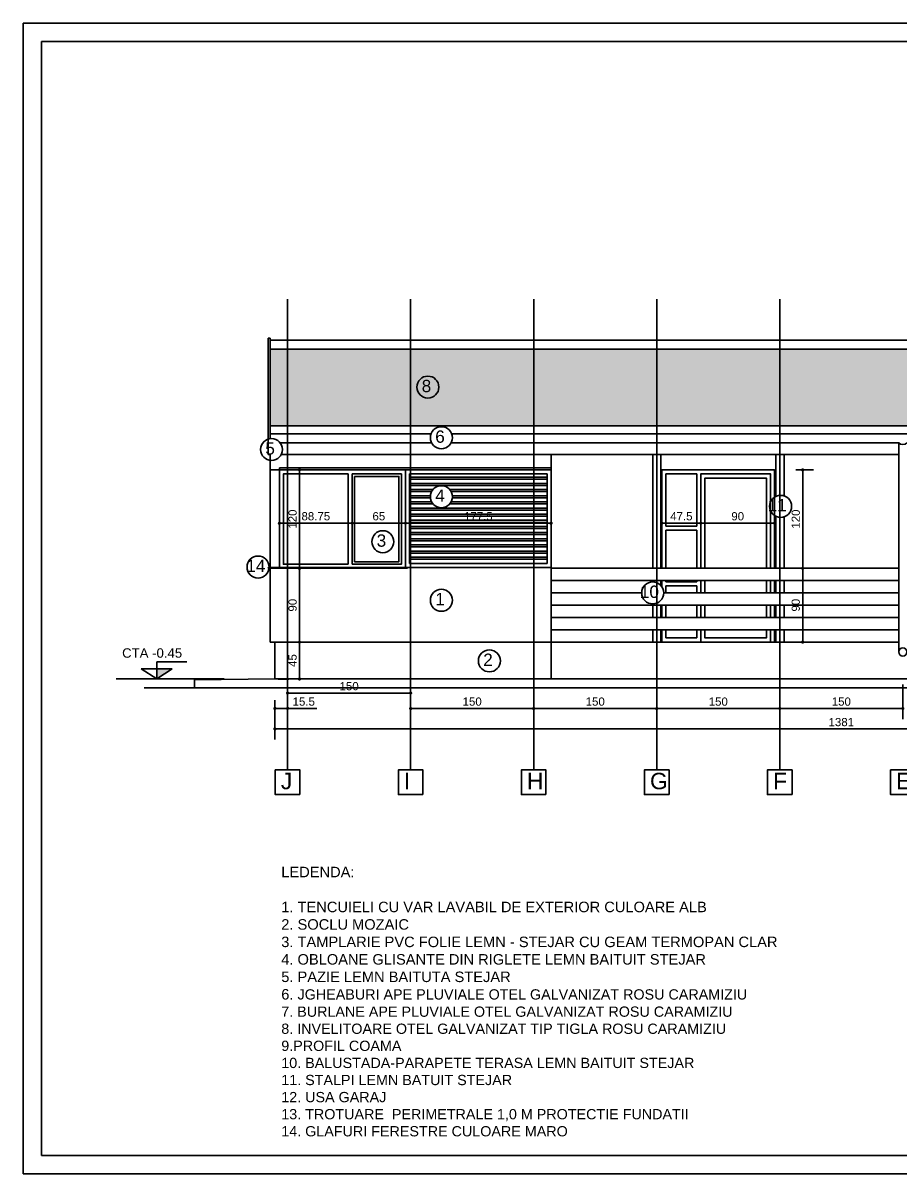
# Model space of a CAD drawing. Header units: millimetres. Extents: x 10453 to 58457, y -15634 to -5634.
# Drawn here: x 48163 to 49232, y -7918 to -6514 of the extents above; entities that cross this region are included whole.
import ezdxf

# ---------------------------------------------------------------- set-up
doc = ezdxf.new("R2010")
doc.units = ezdxf.units.MM
doc.header["$MEASUREMENT"] = 0
doc.layers.get('Defpoints').update_dxf_attribs({"color": 210, "lineweight": 0})
doc.styles.add('1pe200', font='arial.ttf', dxfattribs={"height": 55})
doc.styles.get("Standard").update_dxf_attribs({"font": 'arial.ttf', "height": 10})
doc.dimstyles.get("Standard").update_dxf_attribs({"dimscale": 1.3, "dimtxt": 35, "dimasz": 3, "dimexe": 10, "dimexo": 20, "dimgap": 2.5, "dimtad": 1, "dimdsep": 46, "dimtxsty": 'Standard', "dimblk": 'DOT', "dimcen": 3, "dimazin": 0, "dimtfac": 1, "dimtofl": 0, "dimtmove": 0, "dimatfit": 3, "dimldrblk": 'DOT', "dimfxl": 0.18, "dimtolj": 1, "dimtzin": 0, "dimlwe": -1, "dimarcsym": 0})

# ---------------------------------------------------------------- blocks, each defined once
blk = doc.blocks.new('_Dot')
at = {"color": 0, "linetype": 'ByBlock', "lineweight": -2}
blk.add_line((-0.5, 0), (-1, 0), dxfattribs=at)
at = {"color": 0, "linetype": 'ByBlock', "const_width": 0.5}
blk.add_lwpolyline([(-0.25, 0, 1), (0.25, 0, 1)], format="xyb", close=True, dxfattribs=at)
blk = doc.blocks.new('*D317')
at = {"color": 0, "ltscale": 10, "transparency": 16777216}
for p, q in [((48470, -7340.3), (48470, -7363.2)), ((48485.5, -7340.3), (48485.5, -7363.2))]:
    blk.add_line(p, q, dxfattribs=at)
at = {"color": 0, "linetype": 'ByBlock', "lineweight": -2, "ltscale": 10, "transparency": 16777216}
for p, q in [((48473.9, -7350.2), (48481.6, -7350.2)), ((48485.5, -7350.2), (48521, -7350.2))]:
    blk.add_line(p, q, dxfattribs=at)
at = {"layer": 'Defpoints', "color": 0, "ltscale": 10, "transparency": 16777216}
for p in [(48470, -7314.3), (48485.5, -7314.3), (48485.5, -7350.2)]:
    blk.add_point(p, dxfattribs=at)
at = {"color": 0, "lineweight": -2, "ltscale": 10, "transparency": 16777216, "xscale": 3.9, "yscale": 3.9, "zscale": 3.9, "rotation": 180}
blk.add_blockref('_Dot', (48470, -7350.2), dxfattribs=at)
at = {"color": 0, "lineweight": -2, "ltscale": 10, "transparency": 16777216, "xscale": 3.9, "yscale": 3.9, "zscale": 3.9}
blk.add_blockref('_Dot', (48485.5, -7350.2), dxfattribs=at)
at = {"color": 0, "ltscale": 10, "transparency": 16777216, "insert": (48505.2, -7341.9), "char_height": 10, "attachment_point": 5}
blk.add_mtext('\\A1;15.5', dxfattribs=at)
blk = doc.blocks.new('*D318')
at = {"color": 0, "ltscale": 10, "transparency": 16777216}
for p, q in [((48635.5, -7321.2), (48635.5, -7344.4)), ((48485.5, -7332.4), (48485.5, -7344.4))]:
    blk.add_line(p, q, dxfattribs=at)
at = {"color": 0, "linetype": 'ByBlock', "lineweight": -2, "ltscale": 10, "transparency": 16777216}
blk.add_line((48489.4, -7331.4), (48631.6, -7331.4), dxfattribs=at)
at = {"layer": 'Defpoints', "color": 0, "ltscale": 10, "transparency": 16777216}
for p in [(48635.5, -7295.2), (48485.5, -7306.4), (48635.5, -7331.4)]:
    blk.add_point(p, dxfattribs=at)
at = {"color": 0, "lineweight": -2, "ltscale": 10, "transparency": 16777216, "xscale": 3.9, "yscale": 3.9, "zscale": 3.9, "rotation": 180}
blk.add_blockref('_Dot', (48485.5, -7331.4), dxfattribs=at)
at = {"color": 0, "lineweight": -2, "ltscale": 10, "transparency": 16777216, "xscale": 3.9, "yscale": 3.9, "zscale": 3.9}
blk.add_blockref('_Dot', (48635.5, -7331.4), dxfattribs=at)
at = {"color": 0, "ltscale": 10, "transparency": 16777216, "insert": (48560.5, -7323.1), "char_height": 10, "attachment_point": 5}
blk.add_mtext('\\A1;150', dxfattribs=at)
blk = doc.blocks.new('*D319')
at = {"color": 0, "ltscale": 10, "transparency": 16777216}
for p, q in [((48635.5, -7321.2), (48635.5, -7363.3)), ((48785.5, -7321.2), (48785.5, -7363.3))]:
    blk.add_line(p, q, dxfattribs=at)
at = {"color": 0, "linetype": 'ByBlock', "lineweight": -2, "ltscale": 10, "transparency": 16777216}
blk.add_line((48639.4, -7350.3), (48781.6, -7350.3), dxfattribs=at)
at = {"layer": 'Defpoints', "color": 0, "ltscale": 10, "transparency": 16777216}
for p in [(48635.5, -7295.2), (48785.5, -7295.2), (48785.5, -7350.3)]:
    blk.add_point(p, dxfattribs=at)
at = {"color": 0, "lineweight": -2, "ltscale": 10, "transparency": 16777216, "xscale": 3.9, "yscale": 3.9, "zscale": 3.9, "rotation": 180}
blk.add_blockref('_Dot', (48635.5, -7350.3), dxfattribs=at)
at = {"color": 0, "lineweight": -2, "ltscale": 10, "transparency": 16777216, "xscale": 3.9, "yscale": 3.9, "zscale": 3.9}
blk.add_blockref('_Dot', (48785.5, -7350.3), dxfattribs=at)
at = {"color": 0, "ltscale": 10, "transparency": 16777216, "insert": (48710.5, -7341.9), "char_height": 10, "attachment_point": 5}
blk.add_mtext('\\A1;150', dxfattribs=at)
blk = doc.blocks.new('*D320')
at = {"color": 0, "ltscale": 10, "transparency": 16777216}
for p, q in [((48785.5, -7321.2), (48785.5, -7363.3)), ((48935.5, -7321.2), (48935.5, -7363.3))]:
    blk.add_line(p, q, dxfattribs=at)
at = {"color": 0, "linetype": 'ByBlock', "lineweight": -2, "ltscale": 10, "transparency": 16777216}
blk.add_line((48789.4, -7350.3), (48931.6, -7350.3), dxfattribs=at)
at = {"layer": 'Defpoints', "color": 0, "ltscale": 10, "transparency": 16777216}
for p in [(48785.5, -7295.2), (48935.5, -7295.2), (48935.5, -7350.3)]:
    blk.add_point(p, dxfattribs=at)
at = {"color": 0, "lineweight": -2, "ltscale": 10, "transparency": 16777216, "xscale": 3.9, "yscale": 3.9, "zscale": 3.9, "rotation": 180}
blk.add_blockref('_Dot', (48785.5, -7350.3), dxfattribs=at)
at = {"color": 0, "lineweight": -2, "ltscale": 10, "transparency": 16777216, "xscale": 3.9, "yscale": 3.9, "zscale": 3.9}
blk.add_blockref('_Dot', (48935.5, -7350.3), dxfattribs=at)
at = {"color": 0, "ltscale": 10, "transparency": 16777216, "insert": (48860.5, -7341.9), "char_height": 10, "attachment_point": 5}
blk.add_mtext('\\A1;150', dxfattribs=at)
blk = doc.blocks.new('*D321')
at = {"color": 0, "ltscale": 10, "transparency": 16777216}
for p, q in [((48935.5, -7321.2), (48935.5, -7363.3)), ((49085.5, -7321.2), (49085.5, -7363.3))]:
    blk.add_line(p, q, dxfattribs=at)
at = {"color": 0, "linetype": 'ByBlock', "lineweight": -2, "ltscale": 10, "transparency": 16777216}
blk.add_line((48939.4, -7350.3), (49081.6, -7350.3), dxfattribs=at)
at = {"layer": 'Defpoints', "color": 0, "ltscale": 10, "transparency": 16777216}
for p in [(48935.5, -7295.2), (49085.5, -7295.2), (49085.5, -7350.3)]:
    blk.add_point(p, dxfattribs=at)
at = {"color": 0, "lineweight": -2, "ltscale": 10, "transparency": 16777216, "xscale": 3.9, "yscale": 3.9, "zscale": 3.9, "rotation": 180}
blk.add_blockref('_Dot', (48935.5, -7350.3), dxfattribs=at)
at = {"color": 0, "lineweight": -2, "ltscale": 10, "transparency": 16777216, "xscale": 3.9, "yscale": 3.9, "zscale": 3.9}
blk.add_blockref('_Dot', (49085.5, -7350.3), dxfattribs=at)
at = {"color": 0, "ltscale": 10, "transparency": 16777216, "insert": (49010.5, -7341.9), "char_height": 10, "attachment_point": 5}
blk.add_mtext('\\A1;150', dxfattribs=at)
blk = doc.blocks.new('*D322')
at = {"color": 0, "ltscale": 10, "transparency": 16777216}
for p, q in [((49085.5, -7321.2), (49085.5, -7363.3)), ((49235.5, -7321.2), (49235.5, -7363.3))]:
    blk.add_line(p, q, dxfattribs=at)
at = {"color": 0, "linetype": 'ByBlock', "lineweight": -2, "ltscale": 10, "transparency": 16777216}
blk.add_line((49089.4, -7350.3), (49231.6, -7350.3), dxfattribs=at)
at = {"layer": 'Defpoints', "color": 0, "ltscale": 10, "transparency": 16777216}
for p in [(49085.5, -7295.2), (49235.5, -7295.2), (49235.5, -7350.3)]:
    blk.add_point(p, dxfattribs=at)
at = {"color": 0, "lineweight": -2, "ltscale": 10, "transparency": 16777216, "xscale": 3.9, "yscale": 3.9, "zscale": 3.9, "rotation": 180}
blk.add_blockref('_Dot', (49085.5, -7350.3), dxfattribs=at)
at = {"color": 0, "lineweight": -2, "ltscale": 10, "transparency": 16777216, "xscale": 3.9, "yscale": 3.9, "zscale": 3.9}
blk.add_blockref('_Dot', (49235.5, -7350.3), dxfattribs=at)
at = {"color": 0, "ltscale": 10, "transparency": 16777216, "insert": (49160.5, -7341.9), "char_height": 10, "attachment_point": 5}
blk.add_mtext('\\A1;150', dxfattribs=at)
blk = doc.blocks.new('*D328')
at = {"color": 0, "ltscale": 10, "transparency": 16777216}
for p, q in [((48475.5, -7124.3), (48475.5, -7137.3)), ((48564.2, -7120.3), (48564.2, -7137.3))]:
    blk.add_line(p, q, dxfattribs=at)
at = {"color": 0, "linetype": 'ByBlock', "lineweight": -2, "ltscale": 10, "transparency": 16777216}
blk.add_line((48479.4, -7124.3), (48560.3, -7124.3), dxfattribs=at)
at = {"layer": 'Defpoints', "color": 0, "ltscale": 10, "transparency": 16777216}
for p in [(48475.5, -7098.3), (48564.2, -7094.3), (48564.2, -7124.3)]:
    blk.add_point(p, dxfattribs=at)
at = {"color": 0, "lineweight": -2, "ltscale": 10, "transparency": 16777216, "xscale": 3.9, "yscale": 3.9, "zscale": 3.9, "rotation": 180}
blk.add_blockref('_Dot', (48475.5, -7124.3), dxfattribs=at)
at = {"color": 0, "lineweight": -2, "ltscale": 10, "transparency": 16777216, "xscale": 3.9, "yscale": 3.9, "zscale": 3.9}
blk.add_blockref('_Dot', (48564.2, -7124.3), dxfattribs=at)
at = {"color": 0, "ltscale": 10, "transparency": 16777216, "insert": (48519.9, -7115.9), "char_height": 10, "attachment_point": 5}
blk.add_mtext('\\A1;88.75', dxfattribs=at)
blk = doc.blocks.new('*D329')
at = {"color": 0, "ltscale": 10, "transparency": 16777216}
for p, q in [((48564.2, -7120.3), (48564.2, -7137.3)), ((48629.2, -7124.3), (48629.2, -7137.3))]:
    blk.add_line(p, q, dxfattribs=at)
at = {"color": 0, "linetype": 'ByBlock', "lineweight": -2, "ltscale": 10, "transparency": 16777216}
blk.add_line((48568.1, -7124.3), (48625.3, -7124.3), dxfattribs=at)
at = {"layer": 'Defpoints', "color": 0, "ltscale": 10, "transparency": 16777216}
for p in [(48564.2, -7094.3), (48629.2, -7098.3), (48629.2, -7124.3)]:
    blk.add_point(p, dxfattribs=at)
at = {"color": 0, "lineweight": -2, "ltscale": 10, "transparency": 16777216, "xscale": 3.9, "yscale": 3.9, "zscale": 3.9, "rotation": 180}
blk.add_blockref('_Dot', (48564.2, -7124.3), dxfattribs=at)
at = {"color": 0, "lineweight": -2, "ltscale": 10, "transparency": 16777216, "xscale": 3.9, "yscale": 3.9, "zscale": 3.9}
blk.add_blockref('_Dot', (48629.2, -7124.3), dxfattribs=at)
at = {"color": 0, "ltscale": 10, "transparency": 16777216, "insert": (48596.7, -7115.9), "char_height": 10, "attachment_point": 5}
blk.add_mtext('\\A1;65', dxfattribs=at)
blk = doc.blocks.new('*D330')
at = {"color": 0, "ltscale": 10, "transparency": 16777216}
for p, q in [((48629.2, -7124.3), (48629.2, -7137.3)), ((48806.7, -7124.3), (48806.7, -7137.3))]:
    blk.add_line(p, q, dxfattribs=at)
at = {"color": 0, "linetype": 'ByBlock', "lineweight": -2, "ltscale": 10, "transparency": 16777216}
blk.add_line((48633.1, -7124.3), (48802.8, -7124.3), dxfattribs=at)
at = {"layer": 'Defpoints', "color": 0, "ltscale": 10, "transparency": 16777216}
for p in [(48629.2, -7098.3), (48806.7, -7098.3), (48806.7, -7124.3)]:
    blk.add_point(p, dxfattribs=at)
at = {"color": 0, "lineweight": -2, "ltscale": 10, "transparency": 16777216, "xscale": 3.9, "yscale": 3.9, "zscale": 3.9, "rotation": 180}
blk.add_blockref('_Dot', (48629.2, -7124.3), dxfattribs=at)
at = {"color": 0, "lineweight": -2, "ltscale": 10, "transparency": 16777216, "xscale": 3.9, "yscale": 3.9, "zscale": 3.9}
blk.add_blockref('_Dot', (48806.7, -7124.3), dxfattribs=at)
at = {"color": 0, "ltscale": 10, "transparency": 16777216, "insert": (48718, -7115.9), "char_height": 10, "attachment_point": 5}
blk.add_mtext('\\A1;177.5', dxfattribs=at)
blk = doc.blocks.new('*D331')
at = {"color": 0, "ltscale": 10, "transparency": 16777216}
for p, q in [((48519.6, -7059.3), (48487, -7059.3)), ((48522.1, -7179.3), (48487, -7179.3))]:
    blk.add_line(p, q, dxfattribs=at)
at = {"color": 0, "linetype": 'ByBlock', "lineweight": -2, "ltscale": 10, "transparency": 16777216}
blk.add_line((48500, -7063.2), (48500, -7175.4), dxfattribs=at)
at = {"layer": 'Defpoints', "color": 0, "ltscale": 10, "transparency": 16777216}
for p in [(48545.6, -7059.3), (48500, -7179.3), (48548.1, -7179.3)]:
    blk.add_point(p, dxfattribs=at)
at = {"color": 0, "lineweight": -2, "ltscale": 10, "transparency": 16777216, "xscale": 3.9, "yscale": 3.9, "zscale": 3.9}
for p, rotation in [((48500, -7059.3), 90), ((48500, -7179.3), 270)]:
    blk.add_blockref('_Dot', p, dxfattribs=dict(at, rotation=rotation))
at = {"color": 0, "ltscale": 10, "transparency": 16777216, "insert": (48491.6, -7119.3), "char_height": 10, "attachment_point": 5, "rotation": 90}
blk.add_mtext('\\A1;120', dxfattribs=at)
blk = doc.blocks.new('*D332')
at = {"color": 0, "linetype": 'ByBlock', "lineweight": -2, "ltscale": 10, "transparency": 16777216}
blk.add_line((48500, -7183.2), (48500, -7265.4), dxfattribs=at)
at = {"layer": 'Defpoints', "color": 0, "ltscale": 10, "transparency": 16777216}
for p in [(48487, -7179.3), (48487, -7269.3), (48500, -7269.3)]:
    blk.add_point(p, dxfattribs=at)
at = {"color": 0, "lineweight": -2, "ltscale": 10, "transparency": 16777216, "xscale": 3.9, "yscale": 3.9, "zscale": 3.9}
for p, rotation in [((48500, -7179.3), 90), ((48500, -7269.3), 270)]:
    blk.add_blockref('_Dot', p, dxfattribs=dict(at, rotation=rotation))
at = {"color": 0, "ltscale": 10, "transparency": 16777216, "insert": (48491.6, -7224.3), "char_height": 10, "attachment_point": 5, "rotation": 90}
blk.add_mtext('\\A1;90', dxfattribs=at)
blk = doc.blocks.new('*D333')
at = {"color": 0, "linetype": 'ByBlock', "lineweight": -2, "ltscale": 10, "transparency": 16777216}
blk.add_line((48500, -7273.2), (48500, -7310.4), dxfattribs=at)
at = {"color": 0, "ltscale": 10, "transparency": 16777216}
blk.add_line((48474, -7314.3), (48487, -7314.3), dxfattribs=at)
at = {"layer": 'Defpoints', "color": 0, "ltscale": 10, "transparency": 16777216}
for p in [(48487, -7269.3), (48500, -7314.3), (48500, -7314.3)]:
    blk.add_point(p, dxfattribs=at)
at = {"color": 0, "lineweight": -2, "ltscale": 10, "transparency": 16777216, "xscale": 3.9, "yscale": 3.9, "zscale": 3.9}
for p, rotation in [((48500, -7269.3), 90), ((48500, -7314.3), 270)]:
    blk.add_blockref('_Dot', p, dxfattribs=dict(at, rotation=rotation))
at = {"color": 0, "ltscale": 10, "transparency": 16777216, "insert": (48491.6, -7291.8), "char_height": 10, "attachment_point": 5, "rotation": 90}
blk.add_mtext('\\A1;45', dxfattribs=at)
blk = doc.blocks.new('*D334')
at = {"color": 0, "ltscale": 10, "transparency": 16777216}
for p, q in [((48941.7, -7125.3), (48941.7, -7137.3)), ((48989.2, -7125.3), (48989.2, -7137.3))]:
    blk.add_line(p, q, dxfattribs=at)
at = {"color": 0, "linetype": 'ByBlock', "lineweight": -2, "ltscale": 10, "transparency": 16777216}
blk.add_line((48945.6, -7124.3), (48985.3, -7124.3), dxfattribs=at)
at = {"layer": 'Defpoints', "color": 0, "ltscale": 10, "transparency": 16777216}
for p in [(48941.7, -7099.3), (48989.2, -7099.3), (48989.2, -7124.3)]:
    blk.add_point(p, dxfattribs=at)
at = {"color": 0, "lineweight": -2, "ltscale": 10, "transparency": 16777216, "xscale": 3.9, "yscale": 3.9, "zscale": 3.9, "rotation": 180}
blk.add_blockref('_Dot', (48941.7, -7124.3), dxfattribs=at)
at = {"color": 0, "lineweight": -2, "ltscale": 10, "transparency": 16777216, "xscale": 3.9, "yscale": 3.9, "zscale": 3.9}
blk.add_blockref('_Dot', (48989.2, -7124.3), dxfattribs=at)
at = {"color": 0, "ltscale": 10, "transparency": 16777216, "insert": (48965.5, -7115.9), "char_height": 10, "attachment_point": 5}
blk.add_mtext('\\A1;47.5', dxfattribs=at)
blk = doc.blocks.new('*D335')
at = {"color": 0, "ltscale": 10, "transparency": 16777216}
for p, q in [((48989.2, -7125.3), (48989.2, -7137.3)), ((49079.2, -7125.3), (49079.2, -7137.3))]:
    blk.add_line(p, q, dxfattribs=at)
at = {"color": 0, "linetype": 'ByBlock', "lineweight": -2, "ltscale": 10, "transparency": 16777216}
blk.add_line((48993.1, -7124.3), (49075.3, -7124.3), dxfattribs=at)
at = {"layer": 'Defpoints', "color": 0, "ltscale": 10, "transparency": 16777216}
for p in [(48989.2, -7099.3), (49079.2, -7099.3), (49079.2, -7124.3)]:
    blk.add_point(p, dxfattribs=at)
at = {"color": 0, "lineweight": -2, "ltscale": 10, "transparency": 16777216, "xscale": 3.9, "yscale": 3.9, "zscale": 3.9, "rotation": 180}
blk.add_blockref('_Dot', (48989.2, -7124.3), dxfattribs=at)
at = {"color": 0, "lineweight": -2, "ltscale": 10, "transparency": 16777216, "xscale": 3.9, "yscale": 3.9, "zscale": 3.9}
blk.add_blockref('_Dot', (49079.2, -7124.3), dxfattribs=at)
at = {"color": 0, "ltscale": 10, "transparency": 16777216, "insert": (49034.2, -7115.9), "char_height": 10, "attachment_point": 5}
blk.add_mtext('\\A1;90', dxfattribs=at)
blk = doc.blocks.new('*D341')
at = {"color": 0, "ltscale": 10, "transparency": 16777216}
for p, q in [((48470, -7340.3), (48470, -7388.2)), ((49851, -7340.3), (49851, -7388.2))]:
    blk.add_line(p, q, dxfattribs=at)
at = {"color": 0, "linetype": 'ByBlock', "lineweight": -2, "ltscale": 10, "transparency": 16777216}
blk.add_line((48473.9, -7375.2), (49847.1, -7375.2), dxfattribs=at)
at = {"layer": 'Defpoints', "color": 0, "ltscale": 10, "transparency": 16777216}
for p in [(48470, -7314.3), (49851, -7314.3), (49851, -7375.2)]:
    blk.add_point(p, dxfattribs=at)
at = {"color": 0, "lineweight": -2, "ltscale": 10, "transparency": 16777216, "xscale": 3.9, "yscale": 3.9, "zscale": 3.9, "rotation": 180}
blk.add_blockref('_Dot', (48470, -7375.2), dxfattribs=at)
at = {"color": 0, "lineweight": -2, "ltscale": 10, "transparency": 16777216, "xscale": 3.9, "yscale": 3.9, "zscale": 3.9}
blk.add_blockref('_Dot', (49851, -7375.2), dxfattribs=at)
at = {"color": 0, "ltscale": 10, "transparency": 16777216, "insert": (49160.5, -7366.9), "char_height": 10, "attachment_point": 5}
blk.add_mtext('\\A1;1381', dxfattribs=at)
blk = doc.blocks.new('*D342')
at = {"color": 0, "linetype": 'ByBlock', "lineweight": -2, "ltscale": 10, "transparency": 16777216}
blk.add_line((49113.4, -7265.4), (49113.4, -7183.2), dxfattribs=at)
at = {"color": 0, "ltscale": 10, "transparency": 16777216}
for p, q in [((49116.7, -7179.3), (49126.4, -7179.3)), ((49106.7, -7269.3), (49126.4, -7269.3))]:
    blk.add_line(p, q, dxfattribs=at)
at = {"layer": 'Defpoints', "color": 0, "ltscale": 10, "transparency": 16777216}
for p in [(49090.7, -7179.3), (49113.4, -7179.3), (49080.7, -7269.3)]:
    blk.add_point(p, dxfattribs=at)
at = {"color": 0, "lineweight": -2, "ltscale": 10, "transparency": 16777216, "xscale": 3.9, "yscale": 3.9, "zscale": 3.9}
for p, rotation in [((49113.4, -7179.3), 90), ((49113.4, -7269.3), 270)]:
    blk.add_blockref('_Dot', p, dxfattribs=dict(at, rotation=rotation))
at = {"color": 0, "ltscale": 10, "transparency": 16777216, "insert": (49105, -7224.3), "char_height": 10, "attachment_point": 5, "rotation": 90}
blk.add_mtext('\\A1;90', dxfattribs=at)
blk = doc.blocks.new('*D343')
at = {"color": 0, "ltscale": 10, "transparency": 16777216}
for p, q in [((49105.2, -7059.3), (49126.4, -7059.3)), ((49116.7, -7179.3), (49126.4, -7179.3))]:
    blk.add_line(p, q, dxfattribs=at)
at = {"color": 0, "linetype": 'ByBlock', "lineweight": -2, "ltscale": 10, "transparency": 16777216}
blk.add_line((49113.4, -7175.4), (49113.4, -7063.2), dxfattribs=at)
at = {"layer": 'Defpoints', "color": 0, "ltscale": 10, "transparency": 16777216}
for p in [(49079.2, -7059.3), (49113.4, -7059.3), (49090.7, -7179.3)]:
    blk.add_point(p, dxfattribs=at)
at = {"color": 0, "lineweight": -2, "ltscale": 10, "transparency": 16777216, "xscale": 3.9, "yscale": 3.9, "zscale": 3.9}
for p, rotation in [((49113.4, -7059.3), 90), ((49113.4, -7179.3), 270)]:
    blk.add_blockref('_Dot', p, dxfattribs=dict(at, rotation=rotation))
at = {"color": 0, "ltscale": 10, "transparency": 16777216, "insert": (49105, -7119.3), "char_height": 10, "attachment_point": 5, "rotation": 90}
blk.add_mtext('\\A1;120', dxfattribs=at)

msp = doc.modelspace()

# ---------------------------------------------------------------- hatches: boundary and pattern name
at = {"ltscale": 10}
h = msp.add_hatch(dxfattribs=at)
h.set_pattern_fill('AR-RSHKE', color=256, scale=1.5, angle=180, style=0)
h.set_pattern_definition([(180, (31501.795, -11692.68), (-38.25, -18), [9, -7.5, 10.5, -4.5, 13.5, -6]), (180, (31492.795, -11693.43), (-38.25, -18), [7.5, -28.5, 6, -9]), (180, (31474.795, -11691.556), (-38.25, -18), [4.5, -46.5]), (270, (31501.795, -11692.68), (12.75, -18), [17.25, -54.75]), (270, (31492.795, -11692.68), (12.75, -18), [16.875, -55.125]), (270, (31485.295, -11692.68), (12.75, -18), [15.75, -56.25]), (270, (31474.795, -11691.556), (12.75, -18), [17.25, -54.75]), (270, (31470.295, -11691.556), (12.75, -18), [17.25, -54.75]), (270, (31456.795, -11692.68), (12.75, -18), [16.5, -55.5])])
h.paths.add_polyline_path([(49856.739, -6912), (48464.239, -6912), (48464.239, -7005.489), (49246.739, -7005.489), (49246.739, -7003.436), (49246.739, -6968.291), (49856.739, -6968.291)])

# ---------------------------------------------------------------- linework, layer by layer
at = {"ltscale": 2}
for p, q in [((48162.965, -7917.93), (48162.965, -6514.325)), ((50158.165, -6514.325), (48162.965, -6514.325)), ((50158.165, -7917.93), (48162.965, -7917.93))]:
    msp.add_line(p, q, dxfattribs=at)
at = {"ltscale": 10}
for p, q in [((48185.465, -7895.43), (48185.465, -6536.825)), ((50135.665, -6536.825), (48185.465, -6536.825)), ((48461.739, -7040.633), (48461.739, -6898.707)), ((48461.739, -6898.707), (48464.239, -6898.707)), ((48464.239, -7021.116), (48464.239, -6898.707)), ((49856.739, -6901.207), (48464.239, -6901.207)), ((49856.739, -6912), (48464.239, -6912)), ((49246.739, -7005.489), (48464.239, -7005.489)), ((48464.239, -7040.633), (48461.739, -7040.633)), ((48464.239, -7059.269), (48464.239, -7040.633)), ((49230.489, -7040.633), (48477.787, -7040.633)), ((48806.739, -7314.269), (48806.739, -7040.633)), ((48930.661, -7179.269), (48930.661, -7040.633)), ((48940.661, -7179.269), (48940.661, -7040.633)), ((49080.661, -7091.684), (49080.661, -7040.633)), ((49090.661, -7090.984), (49090.661, -7040.633)), ((49230.489, -7179.269), (49230.489, -7040.633)), ((48475.489, -7059.269), (48464.239, -7059.269)), ((48475.489, -7059.269), (48464.239, -7059.269)), ((48464.239, -7059.269), (48464.239, -7178.269)), ((48475.489, -7059.269), (48464.239, -7059.269)), ((48475.489, -7059.269), (48464.239, -7059.269)), ((48464.239, -7059.269), (48464.239, -7178.269)), ((48475.489, -7056.769), (48806.739, -7056.769)), ((48475.489, -7059.269), (48475.489, -7056.769)), ((48475.489, -7178.269), (48475.489, -7059.269)), ((48475.489, -7178.269), (48475.489, -7059.269)), ((48475.489, -7059.269), (48629.239, -7059.269)), ((48475.489, -7178.269), (48475.489, -7059.269)), ((48475.489, -7178.269), (48475.489, -7059.269)), ((48475.489, -7059.269), (48629.239, -7059.269)), ((48475.489, -7059.269), (48475.489, -7178.269)), ((48629.239, -7059.269), (48629.239, -7178.269)), ((48629.239, -7059.269), (48629.239, -7178.269)), ((48629.239, -7059.269), (48629.239, -7178.269)), ((48629.239, -7059.269), (48629.239, -7178.269)), ((48629.239, -7059.269), (48629.239, -7178.269)), ((48941.739, -7059.269), (49079.239, -7059.269)), ((48941.739, -7179.269), (48941.739, -7059.269)), ((49079.239, -7179.269), (49079.239, -7059.269)), ((48559.239, -7064.269), (48559.239, -7174.269)), ((48564.239, -7064.269), (48564.239, -7174.269)), ((48629.239, -7060.269), (48629.239, -7178.269)), ((48634.239, -7068.269), (48801.739, -7068.269)), ((48634.239, -7070.769), (48801.739, -7070.769)), ((48634.239, -7070.769), (48801.739, -7070.769)), ((48946.739, -7127.769), (48946.739, -7064.269)), ((48946.739, -7064.269), (48984.239, -7064.269)), ((48984.239, -7127.769), (48984.239, -7064.269)), ((48984.239, -7064.269), (48984.239, -7127.769)), ((48989.239, -7179.269), (48989.239, -7064.269)), ((48634.239, -7075.769), (48801.739, -7075.769)), ((48634.239, -7078.269), (48801.739, -7078.269)), ((48634.239, -7078.269), (48801.739, -7078.269)), ((48634.239, -7083.269), (48662.847, -7083.269)), ((48634.239, -7085.769), (48661.128, -7085.769)), ((48634.239, -7085.769), (48661.128, -7085.769)), ((48683.109, -7083.269), (48801.739, -7083.269)), ((48684.827, -7085.769), (48801.739, -7085.769)), ((48684.827, -7085.769), (48801.739, -7085.769)), ((48634.239, -7090.769), (48659.619, -7090.769)), ((48634.239, -7093.269), (48659.609, -7093.269)), ((48634.239, -7093.269), (48659.609, -7093.269)), ((48634.239, -7098.269), (48661.072, -7098.269)), ((48634.239, -7100.769), (48662.755, -7100.769)), ((48634.239, -7100.769), (48662.755, -7100.769)), ((48683.201, -7100.769), (48801.739, -7100.769)), ((48683.201, -7100.769), (48801.739, -7100.769)), ((48684.883, -7098.269), (48801.739, -7098.269)), ((48686.336, -7090.769), (48801.739, -7090.769)), ((48686.346, -7093.269), (48801.739, -7093.269)), ((48686.346, -7093.269), (48801.739, -7093.269)), ((48634.239, -7105.769), (48801.739, -7105.769)), ((48634.239, -7108.269), (48801.739, -7108.269)), ((48634.239, -7108.269), (48801.739, -7108.269)), ((48634.239, -7113.269), (48801.739, -7113.269)), ((48634.239, -7115.769), (48801.739, -7115.769)), ((48634.239, -7115.769), (48801.739, -7115.769)), ((49080.661, -7179.269), (49080.661, -7115.825)), ((48634.239, -7120.769), (48801.739, -7120.769)), ((48634.239, -7123.269), (48801.739, -7123.269)), ((48634.239, -7123.269), (48801.739, -7123.269)), ((48634.239, -7128.269), (48801.739, -7128.269)), ((48984.239, -7127.769), (48946.739, -7127.769)), ((49090.661, -7179.269), (49090.661, -7116.525)), ((48634.239, -7130.769), (48801.739, -7130.769)), ((48634.239, -7130.769), (48801.739, -7130.769)), ((48634.239, -7135.769), (48801.739, -7135.769)), ((48634.239, -7138.269), (48801.739, -7138.269)), ((48634.239, -7138.269), (48801.739, -7138.269)), ((48634.239, -7143.269), (48801.739, -7143.269)), ((48946.739, -7179.269), (48946.739, -7132.769)), ((48984.239, -7132.769), (48946.739, -7132.769)), ((48984.239, -7179.269), (48984.239, -7132.769)), ((48984.239, -7132.769), (48984.239, -7179.269)), ((48634.239, -7145.769), (48801.739, -7145.769)), ((48634.239, -7145.769), (48801.739, -7145.769)), ((48634.239, -7150.769), (48801.739, -7150.769)), ((48634.239, -7153.269), (48801.739, -7153.269)), ((48634.239, -7153.269), (48801.739, -7153.269)), ((48634.239, -7158.269), (48801.739, -7158.269)), ((48634.239, -7160.769), (48801.739, -7160.769)), ((48634.239, -7160.769), (48801.739, -7160.769)), ((48634.239, -7165.769), (48801.739, -7165.769)), ((48634.239, -7168.269), (48801.739, -7168.269)), ((48461.739, -7179.269), (48461.739, -7178.269)), ((48461.739, -7178.269), (48464.239, -7178.269)), ((48464.239, -7179.269), (48461.739, -7179.269)), ((48464.239, -7178.269), (48629.239, -7178.269)), ((48475.489, -7178.269), (48464.239, -7178.269)), ((48464.239, -7269.269), (48464.239, -7179.269)), ((48464.239, -7179.269), (48631.739, -7179.269)), ((48629.239, -7178.269), (48631.739, -7178.269)), ((48629.239, -7178.269), (48631.739, -7178.269)), ((48629.239, -7178.269), (48631.739, -7178.269)), ((48631.739, -7179.269), (48629.239, -7179.269)), ((48631.739, -7178.269), (48631.739, -7179.269)), ((48631.739, -7178.269), (48631.739, -7179.269)), ((48631.739, -7178.269), (48631.739, -7179.269)), ((48634.239, -7173.269), (48801.739, -7173.269)), ((48930.661, -7195.847), (48930.661, -7194.269)), ((48940.661, -7200.317), (48940.661, -7194.269)), ((48941.739, -7201.691), (48941.739, -7194.269)), ((48946.739, -7195.769), (48946.739, -7194.269)), ((48984.239, -7195.769), (48946.739, -7195.769)), ((48984.239, -7195.769), (48984.239, -7194.269)), ((48984.239, -7194.269), (48984.239, -7195.769)), ((48989.239, -7209.269), (48989.239, -7194.269)), ((49079.239, -7209.269), (49079.239, -7194.269)), ((49080.661, -7209.269), (49080.661, -7194.269)), ((49090.661, -7209.269), (49090.661, -7194.269)), ((49230.489, -7209.269), (49230.489, -7194.269)), ((48946.739, -7209.269), (48946.739, -7200.769)), ((48984.239, -7200.769), (48946.739, -7200.769)), ((48984.239, -7209.269), (48984.239, -7200.769)), ((48984.239, -7200.769), (48984.239, -7209.269)), ((48930.661, -7239.269), (48930.661, -7224.269)), ((48940.661, -7239.269), (48940.661, -7224.269)), ((48941.739, -7239.269), (48941.739, -7224.269)), ((48946.739, -7239.269), (48946.739, -7224.269)), ((48984.239, -7239.269), (48984.239, -7224.269)), ((48984.239, -7224.269), (48984.239, -7239.269)), ((48989.239, -7239.269), (48989.239, -7224.269)), ((49079.239, -7239.269), (49079.239, -7224.269)), ((49080.661, -7239.269), (49080.661, -7224.269)), ((49090.661, -7239.269), (49090.661, -7224.269)), ((49230.489, -7239.269), (49230.489, -7224.269)), ((48930.661, -7269.269), (48930.661, -7254.269)), ((48940.661, -7269.269), (48940.661, -7254.269)), ((48941.739, -7269.269), (48941.739, -7254.269)), ((48946.739, -7264.269), (48946.739, -7254.269)), ((48984.239, -7264.269), (48984.239, -7254.269)), ((48984.239, -7254.269), (48984.239, -7264.269)), ((48989.239, -7269.269), (48989.239, -7254.269)), ((49079.239, -7269.269), (49079.239, -7254.269)), ((49080.661, -7269.269), (49080.661, -7254.269)), ((49090.661, -7269.269), (49090.661, -7254.269)), ((49230.489, -7269.269), (49230.489, -7254.269)), ((48464.239, -7269.269), (48469.989, -7269.269)), ((48806.739, -7269.269), (48469.989, -7269.269)), ((48469.989, -7269.269), (48469.989, -7314.269)), ((48806.739, -7269.269), (49230.489, -7269.269)), ((48984.239, -7264.269), (48946.739, -7264.269)), ((48325.945, -7293.25), (48325.945, -7314.269)), ((48276.312, -7314.269), (48408.02, -7314.269)), ((49344.739, -7325.249), (48310.572, -7325.249)), ((48469.989, -7314.269), (48371.995, -7315.249)), ((48371.995, -7315.249), (48371.995, -7325.249)), ((49344.739, -7314.269), (48469.995, -7314.269)), ((50135.665, -7895.43), (48185.465, -7895.43)), ((50158.165, -7917.93), (48162.965, -7917.93))]:
    msp.add_line(p, q, dxfattribs=at)
at = {"color": 19, "ltscale": 2}
for p, q in [((48485.489, -7425.249), (48485.489, -6851.207)), ((48635.489, -7425.249), (48635.489, -6851.207)), ((48785.489, -7425.249), (48785.489, -6851.207)), ((48935.489, -7425.249), (48935.489, -6851.207)), ((49085.489, -7425.249), (49085.489, -6851.207))]:
    msp.add_line(p, q, dxfattribs=at)
for p, q in [((48660.448, -7015.231), (48464.239, -7015.231)), ((49246.739, -7015.231), (48685.507, -7015.231)), ((48661.072, -7026.238), (48476.508, -7026.238)), ((49230.489, -7026.238), (48684.883, -7026.238)), ((49230.489, -7026.238), (49230.489, -7281.312))]:
    msp.add_line(p, q)
at = {"linetype": 'Continuous'}
for p, q in [((48325.945, -7293.25), (48362.671, -7293.25)), ((48306.983, -7302.039), (48325.945, -7314.269)), ((48306.983, -7302.039), (48344.907, -7302.039)), ((48344.907, -7302.039), (48325.945, -7314.269))]:
    msp.add_line(p, q, dxfattribs=at)
at = {"ltscale": 10}
for points in [[(48629.239, -7059.269), (48806.739, -7059.269), (48806.739, -7178.269), (48629.239, -7178.269)], [(48567.239, -7067.269), (48621.239, -7067.269), (48621.239, -7171.269), (48567.239, -7171.269)], [(48634.239, -7064.269), (48801.739, -7064.269), (48801.739, -7173.269), (48634.239, -7173.269)], [(48500.489, -7455.249), (48470.489, -7455.249), (48470.489, -7425.249), (48500.489, -7425.249)], [(48650.489, -7455.249), (48620.489, -7455.249), (48620.489, -7425.249), (48650.489, -7425.249)], [(48800.489, -7455.249), (48770.489, -7455.249), (48770.489, -7425.249), (48800.489, -7425.249)], [(48950.489, -7455.249), (48920.489, -7455.249), (48920.489, -7425.249), (48950.489, -7425.249)], [(49100.489, -7455.249), (49070.489, -7455.249), (49070.489, -7425.249), (49100.489, -7425.249)], [(49250.489, -7455.249), (49220.489, -7455.249), (49220.489, -7425.249), (49250.489, -7425.249)]]:
    msp.add_lwpolyline(points, close=True, dxfattribs=at)
for points in [[(48941.739, -7179.269), (48941.739, -7059.269), (49079.239, -7059.269), (49079.239, -7179.269)], [(48559.239, -7174.269), (48480.489, -7174.269), (48480.489, -7064.269), (48559.239, -7064.269)], [(48559.239, -7174.269), (48480.489, -7174.269), (48480.489, -7064.269), (48559.239, -7064.269)], [(48559.239, -7174.269), (48480.489, -7174.269), (48480.489, -7064.269), (48559.239, -7064.269)], [(48564.239, -7064.269), (48624.239, -7064.269), (48624.239, -7174.269), (48564.239, -7174.269)], [(48564.239, -7064.269), (48624.239, -7064.269), (48624.239, -7174.269), (48564.239, -7174.269)], [(48564.239, -7064.269), (48624.239, -7064.269), (48624.239, -7174.269), (48564.239, -7174.269)], [(48946.739, -7064.269), (48984.239, -7064.269)], [(48989.239, -7064.269), (49074.239, -7064.269), (49074.239, -7179.269)], [(48989.239, -7179.269), (48989.239, -7064.269), (49074.239, -7064.269), (49074.239, -7179.269)], [(48994.239, -7179.269), (48994.239, -7069.269), (49069.239, -7069.269), (49069.239, -7179.269)], [(48946.739, -7179.269), (48946.739, -7132.769)], [(48629.239, -7179.269), (48629.239, -7179.269), (48475.489, -7179.269)], [(49230.489, -7194.269), (48806.739, -7194.269), (48806.739, -7179.269), (49230.489, -7179.269)], [(48941.739, -7201.691), (48941.739, -7194.269)], [(48946.739, -7195.769), (48946.739, -7194.269)], [(48989.239, -7209.269), (48989.239, -7194.269)], [(48994.239, -7209.269), (48994.239, -7194.269)], [(49069.239, -7194.269), (49069.239, -7209.269)], [(49074.239, -7194.269), (49074.239, -7209.269)], [(49074.239, -7194.269), (49074.239, -7209.269)], [(49079.239, -7194.269), (49079.239, -7209.269)], [(49230.489, -7224.269), (48806.739, -7224.269), (48806.739, -7209.269), (48917.24, -7209.269)], [(48944.083, -7209.269), (49230.489, -7209.269)], [(48946.739, -7209.269), (48946.739, -7200.769)], [(48941.739, -7239.269), (48941.739, -7224.269)], [(48946.739, -7239.269), (48946.739, -7224.269)], [(48989.239, -7239.269), (48989.239, -7224.269)], [(48994.239, -7239.269), (48994.239, -7224.269)], [(49069.239, -7224.269), (49069.239, -7239.269)], [(49074.239, -7224.269), (49074.239, -7239.269)], [(49074.239, -7224.269), (49074.239, -7239.269)], [(49079.239, -7224.269), (49079.239, -7239.269)], [(49230.489, -7254.269), (48806.739, -7254.269), (48806.739, -7239.269), (49230.489, -7239.269)], [(49079.239, -7254.269), (49079.239, -7269.269), (48941.739, -7269.269), (48941.739, -7254.269)], [(49074.239, -7254.269), (49074.239, -7269.269), (48946.739, -7269.269)], [(48946.739, -7264.269), (48946.739, -7254.269)], [(49074.239, -7254.269), (49074.239, -7269.269), (48989.239, -7269.269), (48989.239, -7254.269)], [(49069.239, -7254.269), (49069.239, -7264.269), (48994.239, -7264.269), (48994.239, -7254.269)]]:
    msp.add_lwpolyline(points, dxfattribs=at)
for centre, radius in [((48656.484, -6958.346), 13.422), ((48672.978, -7020.042), 13.422), ((48465.882, -7034.437), 13.422), ((48672.978, -7092.072), 13.422), ((49086.531, -7103.754), 13.422), ((48601.576, -7146.829), 13.422), ((48449.469, -7177.806), 13.422), ((48930.661, -7209.269), 13.422), ((48672.978, -7218.23), 13.422), ((48731.485, -7292.192), 13.422), ((49235.489, -7281.312), 5)]:
    msp.add_circle(centre, radius, dxfattribs=at)
msp.add_arc((49235.489, -7021.125), 7.152, 225.642545, 314.357455)
at = {"linetype": 'Continuous'}
msp.add_solid([(48325.945, -7314.269), (48325.945, -7302.039), (48325.945, -7314.269), (48344.907, -7302.039)], dxfattribs=at)

# ---------------------------------------------------------------- texts
at = {"ltscale": 10, "attachment_point": 3}
for s, insert, char_height, width in [('8', (48660.615, -6949.481), 15, 8.27298), ('6', (48677.108, -7011.177), 15, 8.27298), ('5', (48470.012, -7025.572), 15, 8.27298), ('4', (48677.108, -7083.207), 15, 8.27298), ('11', (49093.935, -7094.89), 15, 8.27298), ('3', (48605.707, -7137.964), 15, 8.27298), ('14', (48458.39, -7168.941), 15, 8.27298), ('10', (48938.212, -7200.404), 15, 8.27298), ('1', (48677.108, -7209.365), 15, 8.27298), ('CTA -0.45', (48356.966, -7276.837), 11.5, 76.14088), ('2', (48735.615, -7283.327), 15, 8.27298)]:
    msp.add_mtext(s, dxfattribs=dict(at, insert=insert, char_height=char_height, width=width))
at = {"ltscale": 10, "char_height": 20, "width": 21.44505, "attachment_point": 1, "style": '1pe200'}
for s, insert in [('J', (48477.266, -7428.726)), ('I', (48627.266, -7428.726)), ('H', (48777.266, -7428.726)), ('G', (48927.266, -7428.726)), ('F', (49077.266, -7428.726)), ('E', (49227.266, -7428.726))]:
    msp.add_mtext(s, dxfattribs=dict(at, insert=insert))
at = {"linetype": 'Continuous', "insert": (48477.777, -7707.778), "char_height": 12.77778, "width": 614.7279, "attachment_point": 4}
msp.add_mtext('LEDENDA:\\P\\P1. TENCUIELI CU VAR LAVABIL DE EXTERIOR CULOARE ALB\\P2. SOCLU MOZAIC\\P3. TAMPLARIE PVC FOLIE LEMN - STEJAR CU GEAM TERMOPAN CLAR\\P4. OBLOANE GLISANTE DIN RIGLETE LEMN BAITUIT STEJAR\\P5. PAZIE LEMN BAITUTA STEJAR\\P6. {\\H0.9783x;JGHEABURI APE PLUVIALE OTEL GALVANIZAT ROSU CARAMIZIU\\P7. BURLANE APE PLUVIALE OTEL GALVANIZAT ROSU CARAMIZIU\\P8. INVELITOARE OTEL GALVANIZAT TIP TIGLA ROSU CARAMIZIU\\P9.PROFIL COAMA\\P10. BALUSTADA-PARAPETE TERASA LEMN BAITUIT STEJAR\\P11. STALPI LEMN BATUIT STEJAR\\P12. USA GARAJ\\P13. TROTUARE  PERIMETRALE 1,0 M PROTECTIE FUNDATII\\P14. GLAFURI FERESTRE CULOARE MARO}', dxfattribs=at)

# ---------------------------------------------------------------- dimensions: what is measured, and where the dimension line sits
at = {"ltscale": 10}
for base, p1, p2, picture, middle in [((48499.956, -7179.269), (48545.598, -7059.269), (48548.098, -7179.269), '*D331', (48491.6, -7119.269)), ((48499.956, -7269.269), (48486.956, -7179.269), (48486.956, -7269.269), '*D332', (48491.6, -7224.269)), ((49113.396, -7179.269), (49080.661, -7269.269), (49090.661, -7179.269), '*D342', (49105.04, -7224.269))]:
    dim = msp.add_linear_dim(base=base, p1=p1, p2=p2, angle=90, dimstyle='Standard', dxfattribs=at)
    dim.commit()
    dim.dimension.update_dxf_attribs({"geometry": picture, "text_midpoint": middle})
for base, p1, p2, picture, middle in [((49113.396, -7059.269), (49090.661, -7179.269), (49079.239, -7059.269), '*D343', (49105.04, -7119.269)), ((48499.956, -7314.269), (48486.956, -7269.269), (48499.962, -7314.269), '*D333', (48491.621, -7291.769))]:
    dim = msp.add_linear_dim(base=base, p1=p1, p2=p2, angle=90, dimstyle='Standard', override={"dimtmove": 1}, dxfattribs=at)
    dim.commit()
    dim.dimension.update_dxf_attribs({"geometry": picture, "text_midpoint": middle})
for base, p1, p2, picture, middle in [((48564.239, -7124.269), (48475.489, -7098.269), (48564.239, -7094.269), '*D328', (48519.864, -7115.913)), ((48806.739, -7124.269), (48629.239, -7098.269), (48806.739, -7098.269), '*D330', (48717.989, -7115.913)), ((48989.239, -7124.269), (48941.739, -7099.269), (48989.239, -7099.269), '*D334', (48965.489, -7115.933))]:
    dim = msp.add_linear_dim(base=base, p1=p1, p2=p2, dimstyle='Standard', dxfattribs=at)
    dim.commit()
    dim.dimension.update_dxf_attribs({"geometry": picture, "text_midpoint": middle})
for base, p1, p2, override, picture, middle in [((48629.239, -7124.269), (48564.239, -7094.269), (48629.239, -7098.269), {"dimtmove": 1}, '*D329', (48596.739, -7115.913)), ((49079.239, -7124.269), (48989.239, -7099.269), (49079.239, -7099.269), {"dimtmove": 1}, '*D335', (49034.239, -7115.913)), ((48635.489, -7331.414), (48485.489, -7306.414), (48635.489, -7295.249), {"dimtmove": 1}, '*D318', (48560.489, -7323.059)), ((48785.489, -7350.269), (48635.489, -7295.249), (48785.489, -7295.249), {"dimtmove": 1}, '*D319', (48710.489, -7341.913)), ((48935.489, -7350.269), (48785.489, -7295.249), (48935.489, -7295.249), {"dimtmove": 1}, '*D320', (48860.489, -7341.913)), ((49085.489, -7350.269), (48935.489, -7295.249), (49085.489, -7295.249), {"dimtmove": 1}, '*D321', (49010.489, -7341.913)), ((49235.489, -7350.269), (49085.489, -7295.249), (49235.489, -7295.249), {"dimtmove": 1}, '*D322', (49160.489, -7341.913)), ((48485.489, -7350.249), (48469.989, -7314.269), (48485.489, -7314.269), {"dimdec": 1}, '*D317', (48505.194, -7341.893)), ((49850.989, -7375.249), (48469.989, -7314.269), (49850.989, -7314.269), {"dimtmove": 1}, '*D341', (49160.489, -7366.89))]:
    dim = msp.add_linear_dim(base=base, p1=p1, p2=p2, dimstyle='Standard', override=override, dxfattribs=at)
    dim.commit()
    dim.dimension.update_dxf_attribs({"geometry": picture, "text_midpoint": middle})

doc.saveas('drawing.dxf')
